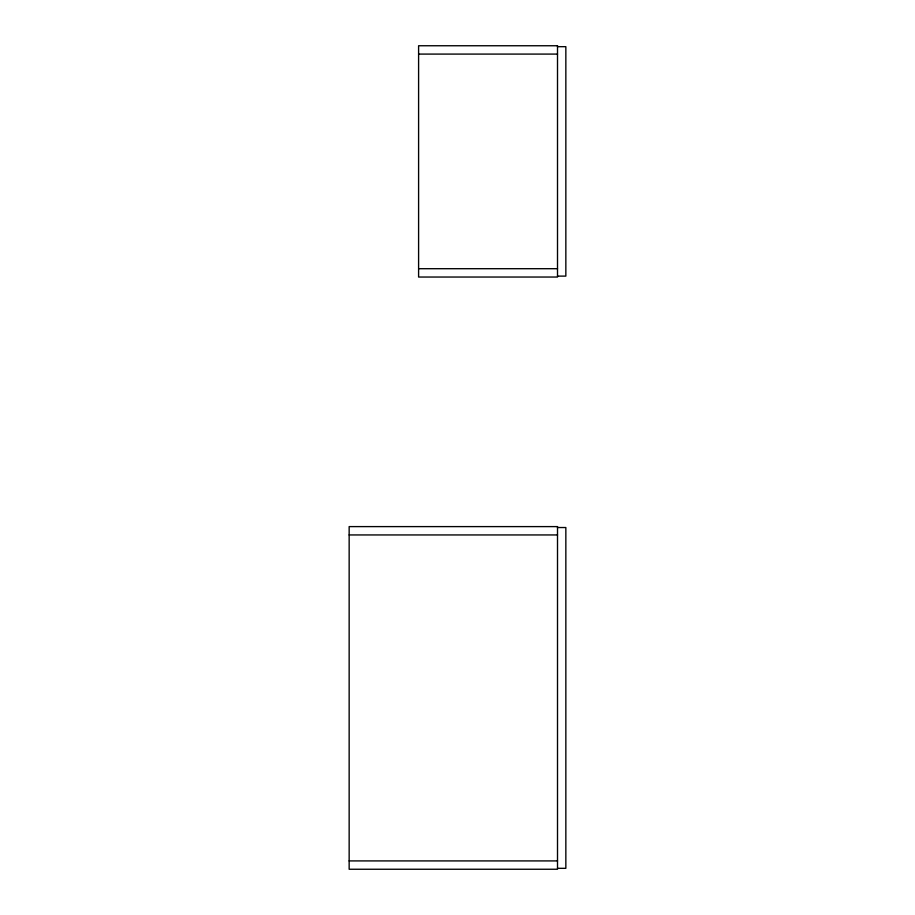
<?xml version="1.0" encoding="UTF-8"?>
<svg xmlns="http://www.w3.org/2000/svg" width="915" height="915" viewBox="0 0 915 915"><rect width="100%" height="100%" fill="white"/><g stroke="black" fill="none" stroke-linecap="round" stroke-linejoin="round"><path stroke-width="1.37" d="M557.51 46.676L565.847 46.676L565.847 276.113L557.51 276.113M418.601 54.088L557.51 54.088M418.601 268.701L557.51 268.701M557.51 527.532L565.847 527.532L565.847 868.324L557.51 868.324M349.153 534.943L557.51 534.943M349.153 860.912L557.51 860.912M557.51 45.75L418.601 45.75L418.601 277.039L557.51 277.039L557.51 45.75M557.51 526.605L349.153 526.605L349.153 869.25L557.51 869.25L557.51 526.605"/></g></svg>
